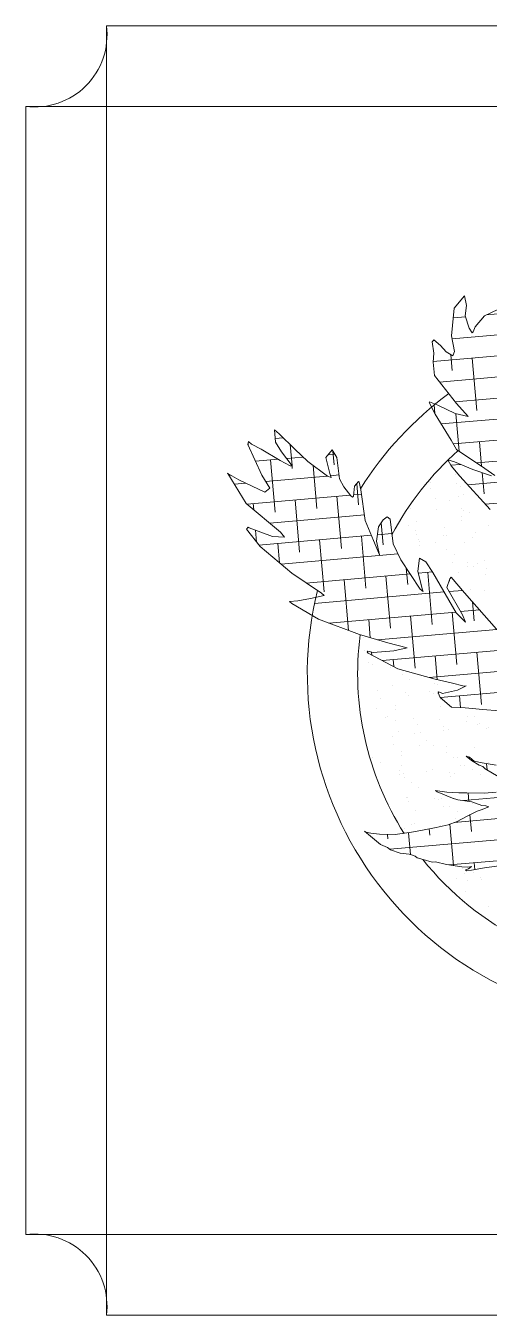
# Model space of a CAD drawing. Header units: millimetres. Extents: x 17951 to 20510, y 16877 to 18330.
# Drawn here: x 20129.2 to 20150.7, y 17790.6 to 17850.6 of the extents above; entities that cross this region are included whole.
import ezdxf

# ---------------------------------------------------------------- set-up
doc = ezdxf.new("R2010")
doc.units = ezdxf.units.MM
doc.layers.add('A-FURN', color=2, linetype='Continuous', lineweight=18)

msp = doc.modelspace()

# ---------------------------------------------------------------- linework, layer by layer
at = {"layer": 'A-FURN'}
for p, q in [((20132.945, 17850.554), (20132.945, 17790.554)), ((20185.445, 17850.554), (20132.945, 17850.554)), ((20189.195, 17846.804), (20129.195, 17846.804)), ((20129.195, 17846.804), (20129.195, 17794.304)), ((20148.986, 17836.129), (20149.112, 17837.413)), ((20149.112, 17837.413), (20149.588, 17837.981)), ((20149.588, 17837.981), (20149.68, 17837.54)), ((20149.68, 17837.54), (20149.626, 17837.063)), ((20149.639, 17837.017), (20149.068, 17836.967)), ((20149.626, 17837.063), (20149.797, 17836.476)), ((20150.081, 17836.539), (20150.517, 17837.059)), ((20150.517, 17837.059), (20151.134, 17837.347)), ((20152.616, 17837.278), (20150.609, 17837.102)), ((20152.253, 17836.267), (20149.015, 17835.984)), ((20149.797, 17836.476), (20149.944, 17836.272)), ((20149.944, 17836.272), (20149.983, 17836.319)), ((20149.983, 17836.319), (20150.081, 17836.539)), ((20148.081, 17835.841), (20148.161, 17835.936)), ((20148.168, 17835.326), (20148.081, 17835.841)), ((20148.189, 17835.912), (20148.136, 17835.907)), ((20148.161, 17835.936), (20148.465, 17835.68)), ((20148.465, 17835.68), (20148.731, 17835.377)), ((20149.129, 17835.405), (20148.986, 17836.129)), ((20148.136, 17834.909), (20148.168, 17835.326)), ((20152.514, 17835.311), (20148.138, 17834.928)), ((20148.731, 17835.377), (20149.041, 17835.197)), ((20148.95, 17835.25), (20149.014, 17834.516)), ((20149.041, 17835.197), (20149.129, 17835.405)), ((20149.943, 17835.086), (20150.155, 17832.658)), ((20148.187, 17834.282), (20148.136, 17834.909)), ((20153.41, 17834.411), (20148.43, 17833.975)), ((20149.223, 17832.971), (20148.187, 17834.282)), ((20153.464, 17833.437), (20149.152, 17833.06)), ((20147.938, 17833.022), (20147.968, 17833.057)), ((20148.229, 17832.475), (20147.938, 17833.022)), ((20147.968, 17833.057), (20148.352, 17832.896)), ((20148.176, 17832.91), (20148.211, 17832.51)), ((20148.352, 17832.896), (20149.151, 17832.507)), ((20149.763, 17832.376), (20149.223, 17832.971)), ((20148.975, 17831.265), (20148.229, 17832.475)), ((20154.676, 17832.564), (20148.507, 17832.025)), ((20149.151, 17832.507), (20149.763, 17832.376)), ((20149.19, 17832.499), (20149.343, 17830.756)), ((20140.748, 17831.745), (20140.968, 17831.561)), ((20140.795, 17831.182), (20140.748, 17831.745)), ((20140.968, 17831.561), (20141.707, 17830.86)), ((20156.1, 17831.71), (20149.073, 17831.095)), ((20139.515, 17831.068), (20139.544, 17831.205)), ((20140.163, 17829.638), (20139.515, 17831.068)), ((20139.524, 17831.112), (20139.532, 17831.032)), ((20139.544, 17831.205), (20139.679, 17831.091)), ((20139.679, 17831.091), (20140.138, 17830.847)), ((20140.138, 17830.847), (20141.026, 17830.323)), ((20141.157, 17831.381), (20140.781, 17831.349)), ((20141.075, 17830.725), (20140.795, 17831.182)), ((20141.486, 17831.07), (20141.571, 17830.09)), ((20141.707, 17830.86), (20142.311, 17830.272)), ((20143.137, 17830.465), (20143.435, 17830.82)), ((20143.435, 17830.82), (20143.66, 17830.469)), ((20149.222, 17830.837), (20148.975, 17831.265)), ((20150.533, 17829.958), (20149.222, 17830.837)), ((20150.283, 17831.201), (20150.383, 17830.059)), ((20140.926, 17830.383), (20139.868, 17830.29)), ((20140.57, 17830.351), (20140.782, 17827.923)), ((20141.026, 17830.323), (20141.485, 17830.079)), ((20141.576, 17830.084), (20141.075, 17830.725)), ((20142.093, 17830.485), (20141.316, 17830.417)), ((20142.311, 17830.272), (20143.215, 17829.595)), ((20143.324, 17829.725), (20143.137, 17830.465)), ((20143.567, 17830.614), (20143.238, 17830.585)), ((20143.47, 17830.765), (20143.526, 17830.121)), ((20143.66, 17830.469), (20143.783, 17829.48)), ((20148.966, 17830.085), (20148.815, 17830.352)), ((20148.815, 17830.352), (20149.115, 17830.262)), ((20149.115, 17830.262), (20149.971, 17829.906)), ((20154.669, 17830.606), (20150.155, 17830.211)), ((20138.549, 17829.744), (20139.093, 17829.429)), ((20138.583, 17829.716), (20138.549, 17829.744)), ((20139.441, 17828.331), (20138.583, 17829.716)), ((20138.672, 17829.673), (20138.682, 17829.556)), ((20140.532, 17829.046), (20140.163, 17829.638)), ((20143.203, 17829.603), (20140.341, 17829.353)), ((20141.485, 17830.079), (20141.576, 17830.084)), ((20141.572, 17830.084), (20141.584, 17829.951)), ((20142.55, 17830.093), (20142.725, 17828.093)), ((20143.39, 17829.528), (20143.324, 17829.725)), ((20143.762, 17829.652), (20143.36, 17829.617)), ((20149.397, 17830.145), (20148.954, 17830.106)), ((20149.371, 17829.604), (20148.966, 17830.085)), ((20149.171, 17829.688), (20149.171, 17829.688)), ((20150.775, 17828.044), (20149.371, 17829.604)), ((20156.443, 17829.783), (20149.738, 17829.196)), ((20149.971, 17829.906), (20150.849, 17829.612)), ((20150.409, 17829.76), (20150.495, 17828.773)), ((20151.004, 17829.624), (20150.533, 17829.958)), ((20139.422, 17829.272), (20138.887, 17829.225)), ((20139.093, 17829.429), (20140.31, 17828.85)), ((20140.31, 17828.85), (20140.532, 17829.046)), ((20143.215, 17829.595), (20143.39, 17829.528)), ((20143.783, 17829.48), (20143.979, 17829.095)), ((20143.979, 17829.095), (20144.299, 17828.685)), ((20144.423, 17828.661), (20144.468, 17829.127)), ((20144.468, 17829.127), (20144.656, 17829.352)), ((20144.58, 17829.261), (20144.667, 17828.263)), ((20144.656, 17829.352), (20144.69, 17829.323)), ((20144.69, 17829.323), (20144.762, 17828.961)), ((20148.012, 17829.026), (20148.012, 17829.026)), ((20148.024, 17829.286), (20148.024, 17829.286)), ((20149.208, 17829.234), (20149.208, 17829.234)), ((20149.422, 17829.113), (20149.422, 17829.113)), ((20144.273, 17828.718), (20139.48, 17828.299)), ((20141.711, 17828.494), (20141.923, 17826.066)), ((20143.654, 17828.664), (20143.866, 17826.236)), ((20144.299, 17828.685), (20144.384, 17828.614)), ((20144.384, 17828.614), (20144.423, 17828.661)), ((20144.791, 17828.763), (20144.43, 17828.732)), ((20144.762, 17828.961), (20144.977, 17827.532)), ((20148.227, 17828.551), (20148.227, 17828.551)), ((20148.913, 17828.452), (20148.913, 17828.452)), ((20149.309, 17828.644), (20149.309, 17828.644)), ((20149.539, 17828.741), (20149.539, 17828.741)), ((20155.223, 17828.697), (20150.554, 17828.289)), ((20141.033, 17826.995), (20139.441, 17828.331)), ((20139.768, 17828.324), (20139.794, 17828.035)), ((20147.095, 17828.103), (20147.095, 17828.103)), ((20148.28, 17828.051), (20148.28, 17828.051)), ((20149.452, 17828.108), (20149.452, 17828.108)), ((20149.546, 17827.996), (20149.546, 17827.996)), ((20149.798, 17827.888), (20149.798, 17827.888)), ((20139.449, 17827.136), (20139.528, 17827.231)), ((20139.528, 17827.231), (20139.579, 17827.188)), ((20144.937, 17827.797), (20140.536, 17827.412)), ((20144.977, 17827.532), (20145.357, 17826.609)), ((20145.498, 17826.571), (20145.594, 17827.236)), ((20145.594, 17827.236), (20145.808, 17827.56)), ((20145.719, 17827.426), (20145.809, 17826.406)), ((20145.808, 17827.56), (20145.991, 17827.708)), ((20145.991, 17827.708), (20146.126, 17827.595)), ((20146.126, 17827.595), (20146.264, 17826.452)), ((20146.98, 17827.309), (20146.98, 17827.309)), ((20147.356, 17827.477), (20147.356, 17827.477)), ((20148.649, 17827.212), (20148.649, 17827.212)), ((20149.429, 17827.731), (20149.429, 17827.731)), ((20149.455, 17827.538), (20149.455, 17827.538)), ((20150.699, 17827.314), (20150.699, 17827.314)), ((20140.089, 17826.317), (20139.449, 17827.136)), ((20139.579, 17827.188), (20140.657, 17826.787)), ((20139.878, 17827.077), (20139.926, 17826.526)), ((20145.259, 17826.847), (20140.033, 17826.39)), ((20140.657, 17826.787), (20141.214, 17826.763)), ((20141.214, 17826.763), (20141.033, 17826.995)), ((20142.852, 17826.636), (20143.065, 17824.208)), ((20144.795, 17826.806), (20145.007, 17824.378)), ((20145.357, 17826.609), (20145.63, 17825.937)), ((20146.206, 17826.93), (20145.541, 17826.871)), ((20147.325, 17827.089), (20147.325, 17827.089)), ((20147.351, 17826.869), (20147.351, 17826.869)), ((20147.454, 17826.65), (20147.454, 17826.65)), ((20148.618, 17826.813), (20148.618, 17826.813)), ((20148.767, 17826.84), (20148.767, 17826.84)), ((20149.942, 17826.755), (20149.942, 17826.755)), ((20150.091, 17826.993), (20150.091, 17826.993)), ((20141.563, 17825.081), (20140.089, 17826.317)), ((20140.91, 17826.466), (20140.989, 17825.562)), ((20145.63, 17825.937), (20145.498, 17826.571)), ((20146.264, 17826.452), (20146.622, 17825.709)), ((20147.476, 17826.564), (20147.476, 17826.564)), ((20147.501, 17826.371), (20147.501, 17826.371)), ((20148.227, 17826.515), (20148.227, 17826.515)), ((20148.766, 17826.171), (20148.766, 17826.171)), ((20149.592, 17826.494), (20149.592, 17826.494)), ((20146.493, 17825.976), (20141.062, 17825.501)), ((20146.622, 17825.709), (20147.527, 17824.345)), ((20147.42, 17825.18), (20147.493, 17825.784)), ((20147.493, 17825.784), (20147.786, 17825.618)), ((20147.786, 17825.618), (20148.118, 17825.118)), ((20149.014, 17825.573), (20149.014, 17825.573)), ((20149.111, 17825.951), (20149.111, 17825.951)), ((20149.712, 17825.581), (20149.712, 17825.581)), ((20150.198, 17825.521), (20150.198, 17825.521)), ((20150.513, 17825.654), (20150.513, 17825.654)), ((20142.942, 17824.145), (20141.563, 17825.081)), ((20147.061, 17825.047), (20142.235, 17824.625)), ((20145.936, 17824.949), (20146.149, 17822.52)), ((20146.883, 17825.316), (20146.95, 17824.548)), ((20147.617, 17824.35), (20147.42, 17825.18)), ((20148.104, 17825.138), (20147.443, 17825.08)), ((20147.879, 17825.119), (20148.091, 17822.69)), ((20148.118, 17825.118), (20149.2, 17823.243)), ((20148.767, 17824.412), (20148.906, 17824.819)), ((20148.906, 17824.819), (20148.975, 17824.902)), ((20148.975, 17824.902), (20149.595, 17824.161)), ((20149.318, 17825.092), (20149.318, 17825.092)), ((20149.738, 17825.388), (20149.738, 17825.388)), ((20150.013, 17825.377), (20150.013, 17825.377)), ((20150.552, 17825.033), (20150.552, 17825.033)), ((20150.63, 17825.282), (20150.63, 17825.282)), ((20148.644, 17824.207), (20142.614, 17823.679)), ((20143.994, 17824.779), (20144.201, 17822.411)), ((20147.527, 17824.345), (20147.662, 17824.232)), ((20147.54, 17824.578), (20147.54, 17824.578)), ((20147.662, 17824.232), (20147.617, 17824.35)), ((20149.49, 17823.141), (20148.767, 17824.412)), ((20149.494, 17824.281), (20148.872, 17824.227)), ((20148.888, 17824.767), (20148.892, 17824.718)), ((20149.875, 17824.344), (20149.875, 17824.344)), ((20150.536, 17824.283), (20150.536, 17824.283)), ((20141.445, 17823.77), (20141.843, 17823.798)), ((20141.563, 17823.671), (20141.445, 17823.77)), ((20142.796, 17822.938), (20141.563, 17823.671)), ((20141.843, 17823.798), (20142.429, 17823.911)), ((20142.429, 17823.911), (20143.061, 17824.045)), ((20143.061, 17824.045), (20142.942, 17824.145)), ((20149.595, 17824.161), (20151.07, 17822.48)), ((20149.956, 17823.749), (20150.034, 17822.86)), ((20149.182, 17823.275), (20143.276, 17822.758)), ((20147.077, 17823.091), (20147.29, 17820.663)), ((20149.02, 17823.261), (20149.232, 17820.833)), ((20149.2, 17823.243), (20149.635, 17822.798)), ((20150.287, 17823.372), (20149.403, 17823.294)), ((20149.635, 17822.798), (20149.49, 17823.141)), ((20144.706, 17822.222), (20142.796, 17822.938)), ((20145.135, 17822.921), (20145.209, 17822.075)), ((20151.09, 17822.463), (20145.544, 17821.978)), ((20146.028, 17821.837), (20144.706, 17822.222)), ((20144.904, 17822.082), (20144.904, 17822.082)), ((20146.93, 17821.604), (20146.028, 17821.837)), ((20144.921, 17821.499), (20144.921, 17821.499)), ((20145.058, 17821.403), (20145.098, 17821.45)), ((20145.109, 17821.36), (20145.058, 17821.403)), ((20145.098, 17821.45), (20145.336, 17821.391)), ((20146.496, 17820.639), (20145.109, 17821.36)), ((20145.267, 17821.408), (20145.279, 17821.272)), ((20145.336, 17821.391), (20146.298, 17821.47)), ((20153.504, 17821.696), (20145.766, 17821.019)), ((20146.298, 17821.47), (20146.93, 17821.604)), ((20146.331, 17821.509), (20146.331, 17821.509)), ((20148.219, 17821.233), (20148.315, 17820.133)), ((20150.161, 17821.403), (20150.374, 17818.975)), ((20145.135, 17820.946), (20145.135, 17820.946)), ((20145.3, 17820.841), (20145.3, 17820.841)), ((20146.167, 17820.705), (20146.167, 17820.705)), ((20146.276, 17821.063), (20146.304, 17820.739)), ((20148.225, 17820.155), (20146.496, 17820.639)), ((20155.516, 17820.893), (20147.952, 17820.231)), ((20146.707, 17820.361), (20146.707, 17820.361)), ((20147.052, 17820.141), (20147.052, 17820.141)), ((20148.968, 17819.974), (20148.225, 17820.155)), ((20148.325, 17820.114), (20148.325, 17820.114)), ((20145.556, 17819.606), (20145.556, 17819.606)), ((20145.558, 17819.607), (20145.558, 17819.607)), ((20146.252, 17819.86), (20146.252, 17819.86)), ((20146.823, 17819.551), (20146.823, 17819.551)), ((20147.954, 17819.567), (20147.954, 17819.567)), ((20148.147, 17819.493), (20148.147, 17819.493)), ((20148.194, 17819.951), (20148.194, 17819.951)), ((20148.311, 17819.579), (20148.311, 17819.579)), ((20148.35, 17819.921), (20148.35, 17819.921)), ((20148.357, 17819.521), (20148.396, 17819.568)), ((20148.457, 17819.296), (20148.357, 17819.521)), ((20148.367, 17819.533), (20148.371, 17819.488)), ((20148.396, 17819.568), (20148.562, 17819.49)), ((20155.339, 17819.899), (20148.456, 17819.297)), ((20148.562, 17819.49), (20149.267, 17819.643)), ((20149.57, 17819.832), (20148.968, 17819.974)), ((20149.267, 17819.643), (20149.661, 17819.836)), ((20149.661, 17819.836), (20149.57, 17819.832)), ((20145.675, 17819.235), (20145.675, 17819.235)), ((20146.372, 17818.947), (20146.372, 17818.947)), ((20146.999, 17819.388), (20146.999, 17819.388)), ((20148.982, 17818.855), (20148.457, 17819.296)), ((20148.488, 17818.877), (20148.488, 17818.877)), ((20148.493, 17819.223), (20148.493, 17819.223)), ((20149.619, 17818.824), (20148.982, 17818.855)), ((20149.36, 17819.376), (20149.407, 17818.834)), ((20150.442, 17818.738), (20149.619, 17818.824)), ((20145.481, 17818.768), (20145.481, 17818.768)), ((20145.894, 17818.368), (20145.894, 17818.368)), ((20146.021, 17818.424), (20146.021, 17818.424)), ((20146.366, 17818.204), (20146.366, 17818.204)), ((20146.397, 17818.754), (20146.397, 17818.754)), ((20147.219, 17818.31), (20147.219, 17818.31)), ((20148.403, 17818.259), (20148.403, 17818.259)), ((20149.67, 17818.203), (20149.67, 17818.203)), ((20149.74, 17818.429), (20149.74, 17818.429)), ((20150.058, 17818.393), (20150.058, 17818.393)), ((20151.204, 17818.683), (20150.442, 17818.738)), ((20146.535, 17817.71), (20146.535, 17817.71)), ((20147.267, 17817.63), (20147.267, 17817.63)), ((20147.421, 17818.049), (20147.421, 17818.049)), ((20147.538, 17817.677), (20147.538, 17817.677)), ((20148.608, 17817.965), (20148.608, 17817.965)), ((20148.633, 17817.771), (20148.633, 17817.771)), ((20148.863, 17817.83), (20148.863, 17817.83)), ((20150.175, 17818.021), (20150.175, 17818.021)), ((20150.279, 17818.085), (20150.279, 17818.085)), ((20150.624, 17817.865), (20150.624, 17817.865)), ((20150.724, 17817.894), (20150.724, 17817.894)), ((20146.226, 17817.487), (20146.226, 17817.487)), ((20146.291, 17817.128), (20146.291, 17817.128)), ((20147.475, 17817.076), (20147.475, 17817.076)), ((20147.807, 17817.286), (20147.807, 17817.286)), ((20148.152, 17817.066), (20148.152, 17817.066)), ((20148.741, 17817.021), (20148.741, 17817.021)), ((20145.334, 17816.487), (20145.334, 17816.487)), ((20146.655, 17816.798), (20146.655, 17816.798)), ((20146.68, 17816.604), (20146.68, 17816.604)), ((20148.771, 17816.727), (20148.771, 17816.727)), ((20149.053, 17816.492), (20149.053, 17816.492)), ((20149.285, 17816.491), (20149.285, 17816.491)), ((20149.918, 17816.359), (20149.663, 17816.572)), ((20149.663, 17816.572), (20149.822, 17816.52)), ((20149.864, 17816.484), (20149.778, 17816.476)), ((20149.822, 17816.52), (20150.042, 17816.335)), ((20150.066, 17816.963), (20150.066, 17816.963)), ((20145.362, 17815.945), (20145.362, 17815.945)), ((20145.68, 17816.267), (20145.68, 17816.267)), ((20146.547, 17815.893), (20146.547, 17815.893)), ((20146.648, 17816.148), (20146.648, 17816.148)), ((20147.813, 17815.838), (20147.813, 17815.838)), ((20148.09, 17815.929), (20148.09, 17815.929)), ((20148.891, 17815.815), (20148.891, 17815.815)), ((20149.402, 17816.119), (20149.402, 17816.119)), ((20149.593, 17816.148), (20149.593, 17816.148)), ((20150.262, 17816.15), (20149.918, 17816.359)), ((20149.938, 17815.928), (20149.938, 17815.928)), ((20150.042, 17816.335), (20150.405, 17816.252)), ((20150.437, 17816.084), (20150.262, 17816.15)), ((20150.405, 17816.252), (20151.064, 17816.142)), ((20150.556, 17815.984), (20150.437, 17816.084)), ((20151.15, 17815.626), (20150.556, 17815.984)), ((20150.615, 17816.217), (20150.64, 17815.934)), ((20150.726, 17816.272), (20150.726, 17816.272)), ((20146.581, 17815.693), (20146.581, 17815.693)), ((20146.766, 17815.776), (20146.766, 17815.776)), ((20146.818, 17815.56), (20146.818, 17815.56)), ((20147.12, 17815.349), (20147.12, 17815.349)), ((20148.916, 17815.621), (20148.916, 17815.621)), ((20149.138, 17815.78), (20149.138, 17815.78)), ((20150.322, 17815.728), (20150.322, 17815.728)), ((20146.884, 17814.655), (20146.884, 17814.655)), ((20146.938, 17814.648), (20146.938, 17814.648)), ((20147.466, 17815.129), (20147.466, 17815.129)), ((20148.319, 17814.901), (20148.234, 17814.972)), ((20148.234, 17814.972), (20148.439, 17814.941)), ((20149.027, 17814.609), (20148.319, 17814.901)), ((20148.439, 17814.941), (20148.769, 17814.886)), ((20148.769, 17814.886), (20149.325, 17814.862)), ((20149.283, 17814.535), (20149.027, 17814.609)), ((20149.325, 17814.862), (20149.694, 17814.854)), ((20156.986, 17815.149), (20149.537, 17814.498)), ((20149.694, 17814.854), (20150.496, 17814.846)), ((20149.755, 17814.854), (20149.79, 17814.46)), ((20150.496, 17814.846), (20151.059, 17814.898)), ((20146.963, 17814.454), (20146.963, 17814.454)), ((20147.317, 17814.028), (20147.317, 17814.028)), ((20148.209, 17814.597), (20148.209, 17814.597)), ((20148.367, 17814.555), (20148.367, 17814.555)), ((20148.512, 17814.59), (20148.512, 17814.59)), ((20148.629, 17814.218), (20148.629, 17814.218)), ((20148.906, 17814.212), (20148.906, 17814.212)), ((20149.054, 17814.577), (20149.054, 17814.577)), ((20155.195, 17814.014), (20149.114, 17813.482)), ((20149.924, 17814.44), (20149.283, 17814.535)), ((20149.674, 17813.764), (20150.171, 17814.012)), ((20150.389, 17814.272), (20149.924, 17814.44)), ((20149.953, 17814.371), (20149.953, 17814.371)), ((20150.171, 17814.012), (20150.364, 17814.071)), ((20150.364, 17814.071), (20150.718, 17814.217)), ((20150.577, 17814.255), (20150.389, 17814.272)), ((20150.718, 17814.217), (20150.577, 17814.255)), ((20147.101, 17813.41), (20147.101, 17813.41)), ((20147.281, 17813.414), (20147.281, 17813.414)), ((20148.824, 17813.37), (20149.251, 17813.535)), ((20148.904, 17813.401), (20149.072, 17811.476)), ((20149.174, 17813.665), (20149.174, 17813.665)), ((20149.251, 17813.535), (20149.674, 17813.764)), ((20149.252, 17813.992), (20149.252, 17813.992)), ((20149.843, 17813.848), (20149.912, 17813.062)), ((20145.69, 17812.455), (20144.945, 17813.081)), ((20144.945, 17813.081), (20144.995, 17813.038)), ((20144.995, 17813.038), (20145.234, 17812.979)), ((20145.021, 17813.032), (20145.023, 17813.015)), ((20145.234, 17812.979), (20145.637, 17812.943)), ((20145.637, 17812.943), (20146.365, 17812.916)), ((20146.009, 17812.929), (20146.027, 17812.722)), ((20154.508, 17812.975), (20146.114, 17812.241)), ((20146.365, 17812.916), (20147.121, 17813.026)), ((20146.779, 17813.193), (20146.779, 17813.193)), ((20146.981, 17813.006), (20147.07, 17811.989)), ((20147.121, 17813.026), (20147.56, 17813.101)), ((20147.56, 17813.101), (20148.265, 17813.254)), ((20147.944, 17813.185), (20147.97, 17812.892)), ((20148.265, 17813.254), (20148.824, 17813.37)), ((20148.465, 17813.362), (20148.465, 17813.362)), ((20146.013, 17812.325), (20145.69, 17812.455)), ((20146.149, 17812.211), (20146.013, 17812.325)), ((20146.597, 17812.057), (20146.149, 17812.211)), ((20147.016, 17812.007), (20146.597, 17812.057)), ((20147.175, 17811.955), (20147.016, 17812.007)), ((20147.289, 17811.919), (20147.175, 17811.955)), ((20147.391, 17811.834), (20147.289, 17811.919)), ((20147.673, 17811.758), (20147.391, 17811.834)), ((20148.087, 17811.632), (20147.673, 17811.758)), ((20148.241, 17811.644), (20148.087, 17811.632)), ((20148.746, 17811.522), (20148.241, 17811.644)), ((20152.55, 17811.825), (20148.877, 17811.504)), ((20150.04, 17811.605), (20150.067, 17811.29)), ((20149.468, 17811.42), (20148.746, 17811.522)), ((20149.746, 17811.408), (20149.468, 17811.42)), ((20149.483, 17811.322), (20149.483, 17811.322)), ((20149.602, 17811.131), (20149.602, 17811.131)), ((20149.637, 17811.278), (20149.767, 17811.33)), ((20149.688, 17811.235), (20149.637, 17811.278)), ((20149.916, 17811.266), (20149.688, 17811.235)), ((20149.91, 17811.431), (20149.746, 17811.408)), ((20149.767, 17811.33), (20149.91, 17811.431)), ((20150.518, 17811.364), (20149.916, 17811.266)), ((20150.006, 17811.137), (20150.006, 17811.137)), ((20151.639, 17811.531), (20150.518, 17811.364)), ((20149.199, 17810.883), (20149.199, 17810.883)), ((20149.72, 17810.759), (20149.72, 17810.759)), ((20150.351, 17810.917), (20150.351, 17810.917)), ((20150.384, 17810.832), (20150.384, 17810.832)), ((20149.62, 17810.278), (20149.62, 17810.278)), ((20150.722, 17809.593), (20150.722, 17809.593)), ((20129.195, 17794.304), (20189.195, 17794.304)), ((20132.945, 17790.554), (20185.445, 17790.554))]:
    msp.add_line(p, q, dxfattribs=at)
for centre, radius, start, end in [((20129.612, 17850.136), 3.359, 262.85944, 7.14056), ((20158.482, 17820.408), 16.202, 126.46339, 147.93466), ((20158.482, 17820.408), 13.862, 131.51416, 152.25052), ((20158.482, 17820.408), 16.202, 166.18932, 271.14482), ((20158.482, 17820.408), 13.862, 172.52236, 212.42017), ((20158.482, 17820.408), 13.862, 218.57197, 268.73065), ((20129.612, 17790.971), 3.359, 352.85944, 97.14056)]:
    msp.add_arc(centre, radius, start, end, dxfattribs=at)

doc.saveas('drawing.dxf')
